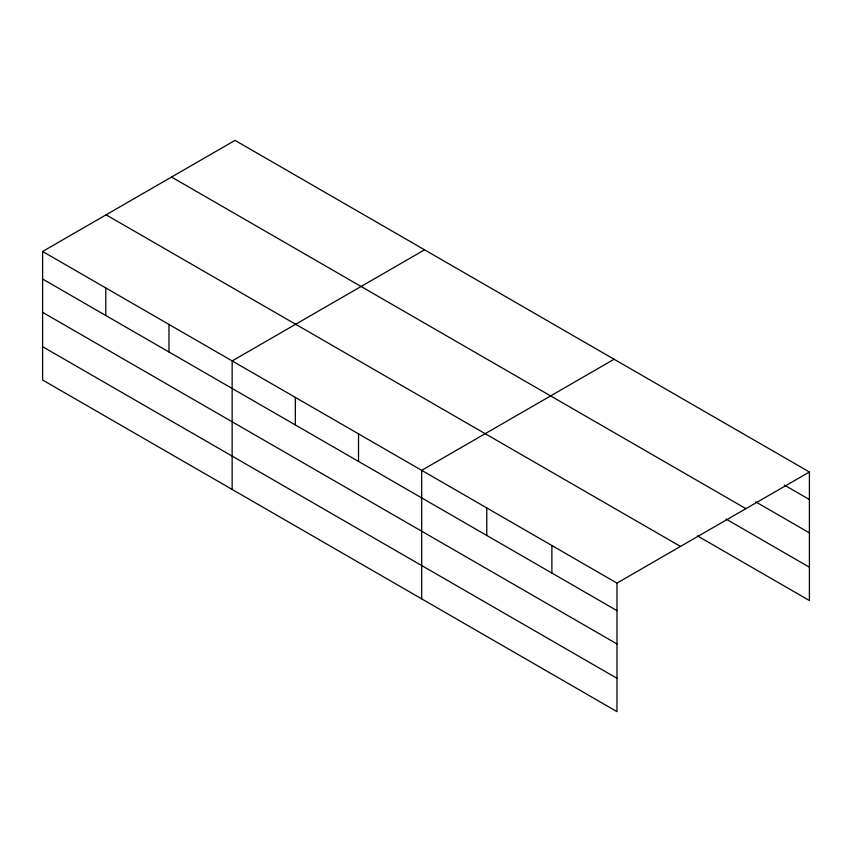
<?xml version="1.0" encoding="UTF-8"?>
<svg xmlns="http://www.w3.org/2000/svg" width="852" height="852" viewBox="0 0 852 852"><rect width="100%" height="100%" fill="white"/><g stroke="black" fill="none" stroke-linecap="round" stroke-linejoin="round"><path stroke-width="1.28" d="M42.6 251.478L616.976 583.098L616.976 711.612L42.6 380.003L42.6 251.478L235.024 140.388L809.4 471.997L809.4 600.522L697.479 535.908M424.573 249.817L232.149 360.918L232.149 489.431M614.111 359.246L421.687 470.347L421.687 598.871M616.976 583.098L809.4 471.997M784.277 485.033L809.4 499.538M755.724 501.871L809.4 532.862M171.529 177.046L745.905 508.655M726.032 519.06L809.4 567.198M106.095 214.821L680.471 546.43M42.6 279.019L616.976 610.639M42.6 312.343L616.976 643.963M42.6 346.679L616.976 678.288M551.883 545.514L551.883 573.055M486.78 507.93L486.78 535.471M358.511 433.87L358.511 461.411M295.325 397.394L295.325 424.935M168.962 324.431L168.962 351.982M105.786 287.955L105.786 315.506"/></g></svg>
